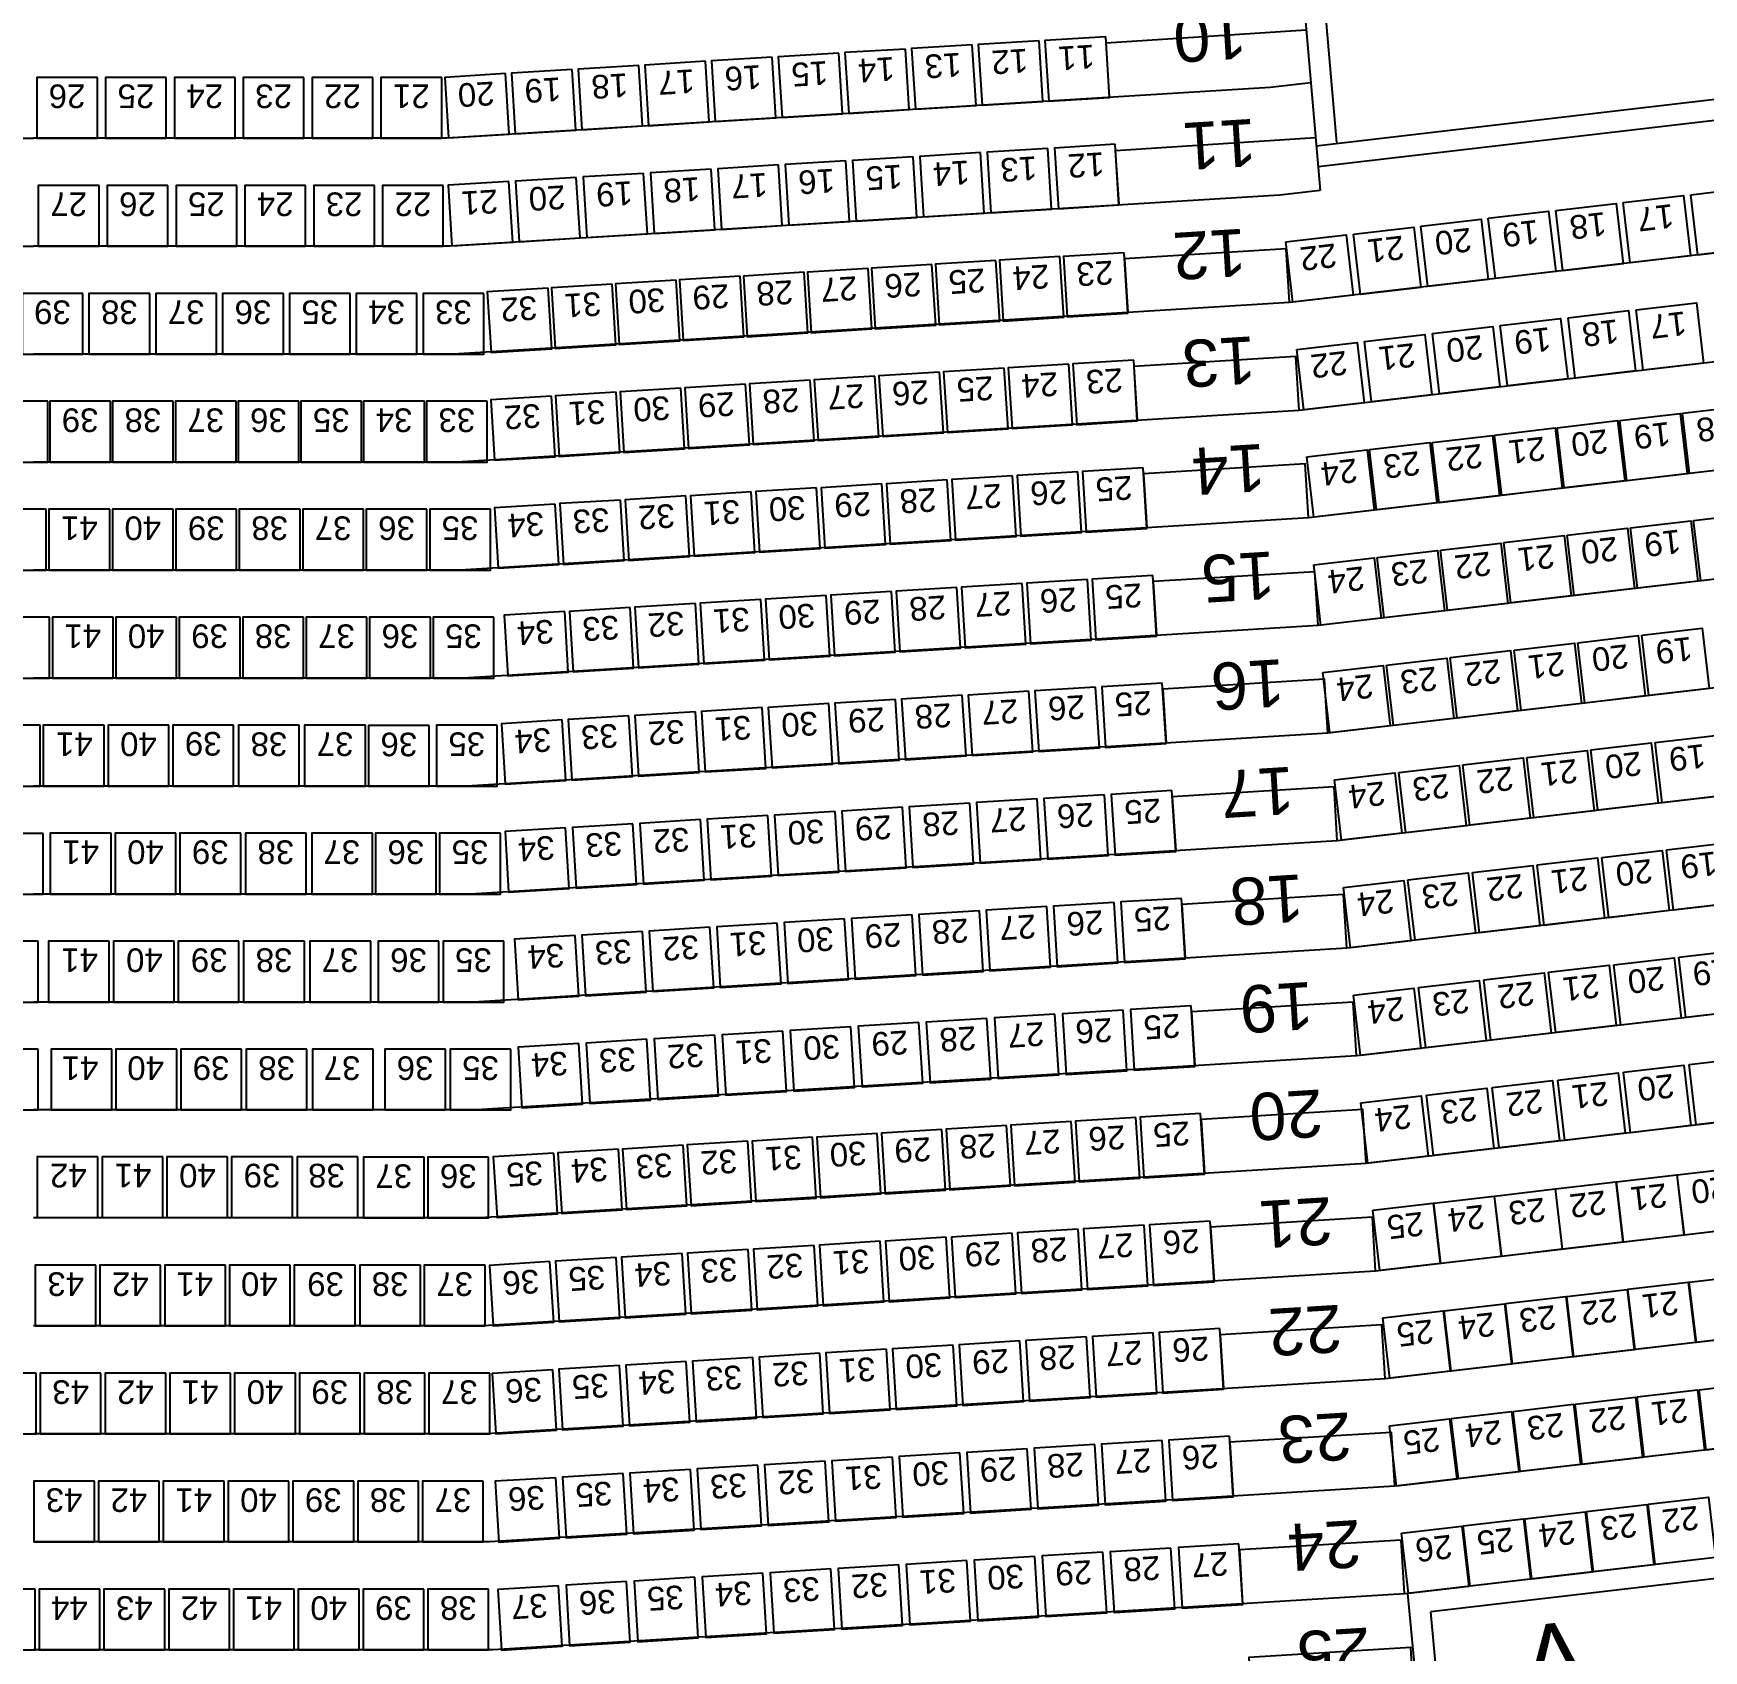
# Model space of a CAD drawing. Header units: millimetres. Extents: x 42980 to 202332, y 27411 to 140378.
# Drawn here: x 118753 to 131125, y 42728 to 54709 of the extents above; entities that cross this region are included whole.
import ezdxf
from ezdxf.enums import TextEntityAlignment as Align

# ---------------------------------------------------------------- set-up
doc = ezdxf.new("R2010")
doc.units = ezdxf.units.MM
doc.header["$LTSCALE"] = 100
for name, color, linetype in [('O-RADER', 252, 'CONTINUOUS'), ('O-RADNUMMER', 4, 'CONTINUOUS'), ('O-STOLAR', 1, 'CONTINUOUS'), ('O-STOLNUMMER', 7, 'CONTINUOUS'), ('O-TRAPPA', 254, 'CONTINUOUS'), ('R-RADER', 252, 'CONTINUOUS'), ('R-STOLAR', 1, 'CONTINUOUS'), ('SEKTIONS_NR', 4, 'CONTINUOUS')]:
    doc.layers.add(name, color=color, linetype=linetype)
doc.styles.add('ARIAL', font='arial.ttf')

msp = doc.modelspace()

# ---------------------------------------------------------------- linework, layer by layer
at = {"layer": 'O-RADER'}
for p, q in [((128215, 54343), (127915, 54308)), ((127915, 54308), (121815, 53933)), ((121815, 53933), (118753, 53933)), ((127986, 53511), (121840, 53133)), ((128284, 53546), (127986, 53511)), ((134051, 53414), (128057, 52714)), ((121840, 53133), (118753, 53133)), ((122072, 53148), (121840, 53133)), ((128057, 52714), (121864, 52333)), ((134164, 52621), (128128, 51916)), ((121864, 52333), (118753, 52333)), ((128128, 51916), (121889, 51533)), ((134276, 51829), (128199, 51119)), ((121889, 51533), (118753, 51533)), ((128199, 51119), (121913, 50733)), ((134388, 51037), (128269, 50322)), ((121913, 50733), (118753, 50733)), ((128269, 50322), (121938, 49933)), ((134500, 50244), (128340, 49525)), ((121938, 49933), (118753, 49933)), ((128340, 49525), (121963, 49133)), ((134613, 49452), (128411, 48728)), ((121963, 49133), (118753, 49133)), ((128411, 48728), (121987, 48333)), ((134725, 48660), (128482, 47931)), ((121987, 48333), (118753, 48333)), ((128482, 47931), (122012, 47533)), ((134837, 47867), (128553, 47134)), ((122012, 47533), (118753, 47533)), ((128553, 47134), (122036, 46733)), ((134950, 47075), (128624, 46336)), ((122036, 46733), (118753, 46733)), ((128624, 46336), (122061, 45933)), ((135062, 46283), (128695, 45539)), ((122061, 45933), (118753, 45933)), ((128695, 45539), (122085, 45133)), ((135174, 45490), (128766, 44742)), ((122085, 45133), (118753, 45133)), ((128766, 44742), (122110, 44333)), ((135286, 44698), (128837, 43945)), ((122110, 44333), (118753, 44333)), ((128837, 43945), (122134, 43533)), ((135399, 43906), (128908, 43148)), ((122134, 43533), (118753, 43533)), ((128908, 43148), (122159, 42733)), ((122159, 42733), (118753, 42733))]:
    msp.add_line(p, q, dxfattribs=at)
at = {"layer": 'O-STOLAR'}
for points in [[(124719, 54563), (124270, 54535), (124298, 54086), (124747, 54114)], [(125213, 54593), (124764, 54566), (124792, 54116), (125241, 54144)], [(125707, 54623), (125258, 54596), (125286, 54147), (125735, 54174)], [(126202, 54654), (125752, 54626), (125780, 54177), (126229, 54205)], [(126696, 54684), (126246, 54657), (126274, 54207), (126723, 54235)], [(122743, 54441), (122294, 54414), (122321, 53965), (122771, 53992)], [(123237, 54472), (122788, 54444), (122816, 53995), (123265, 54023)], [(123731, 54502), (123282, 54474), (123310, 54025), (123759, 54053)], [(124225, 54532), (123776, 54505), (123804, 54056), (124253, 54083)], [(119227, 54383), (118777, 54383), (118777, 53933), (119227, 53933)], [(119737, 54383), (119287, 54383), (119287, 53933), (119737, 53933)], [(120247, 54383), (119797, 54383), (119797, 53933), (120247, 53933)], [(120757, 54383), (120307, 54383), (120307, 53933), (120757, 53933)], [(121267, 54383), (120817, 54383), (120817, 53933), (121267, 53933)], [(121777, 54383), (121327, 54383), (121327, 53933), (121777, 53933)], [(122249, 54411), (121800, 54383), (121827, 53934), (122277, 53962)], [(125768, 53826), (125319, 53798), (125347, 53349), (125796, 53377)], [(126267, 53856), (125818, 53829), (125846, 53380), (126295, 53407)], [(126767, 53887), (126317, 53859), (126345, 53410), (126794, 53438)], [(123772, 53703), (123323, 53676), (123351, 53226), (123800, 53254)], [(124271, 53734), (123822, 53706), (123850, 53257), (124299, 53285)], [(124770, 53764), (124321, 53737), (124349, 53288), (124798, 53315)], [(125269, 53795), (124820, 53768), (124848, 53318), (125297, 53346)], [(119239, 53583), (118789, 53583), (118789, 53133), (119239, 53133)], [(119749, 53583), (119299, 53583), (119299, 53133), (119749, 53133)], [(120259, 53583), (119809, 53583), (119809, 53133), (120259, 53133)], [(120769, 53583), (120319, 53583), (120319, 53133), (120769, 53133)], [(121279, 53583), (120829, 53583), (120829, 53133), (121279, 53133)], [(121789, 53583), (121339, 53583), (121339, 53133), (121789, 53133)], [(122275, 53611), (121826, 53584), (121853, 53134), (122303, 53162)], [(122774, 53642), (122325, 53614), (122352, 53165), (122802, 53193)], [(123273, 53672), (122824, 53645), (122852, 53196), (123301, 53223)], [(130030, 53397), (130477, 53449), (130529, 53002), (130082, 52950)], [(130529, 53455), (130976, 53508), (131028, 53061), (130581, 53008)], [(131029, 53514), (131476, 53566), (131528, 53119), (131081, 53067)], [(129030, 53280), (129477, 53333), (129530, 52886), (129083, 52833)], [(129530, 53339), (129977, 53391), (130029, 52944), (129582, 52892)], [(128031, 53164), (128478, 53216), (128530, 52769), (128083, 52717)], [(128531, 53222), (128978, 53274), (129030, 52827), (128583, 52775)], [(126832, 53084), (126382, 53057), (126410, 52608), (126859, 52635)], [(124935, 52968), (124486, 52940), (124514, 52491), (124963, 52519)], [(125409, 52997), (124960, 52969), (124988, 52520), (125437, 52548)], [(125883, 53026), (125434, 52998), (125462, 52549), (125911, 52577)], [(126357, 53055), (125908, 53028), (125936, 52578), (126385, 52606)], [(123039, 52851), (122590, 52824), (122617, 52375), (123066, 52402)], [(123513, 52880), (123064, 52853), (123091, 52404), (123540, 52431)], [(123987, 52910), (123538, 52882), (123565, 52433), (124015, 52460)], [(124461, 52939), (124012, 52911), (124039, 52462), (124489, 52490)], [(119119, 52783), (118669, 52783), (118669, 52333), (119119, 52333)], [(119614, 52783), (119164, 52783), (119164, 52333), (119614, 52333)], [(120109, 52783), (119659, 52783), (119659, 52333), (120109, 52333)], [(120604, 52783), (120154, 52783), (120154, 52333), (120604, 52333)], [(121099, 52783), (120649, 52783), (120649, 52333), (121099, 52333)], [(121594, 52783), (121144, 52783), (121144, 52333), (121594, 52333)], [(122089, 52783), (121639, 52783), (121639, 52333), (122089, 52333)], [(122565, 52822), (122115, 52795), (122143, 52345), (122592, 52373)], [(130624, 52661), (131071, 52713), (131123, 52266), (130676, 52214)], [(129618, 52544), (130065, 52596), (130118, 52149), (129671, 52097)], [(130121, 52602), (130568, 52655), (130620, 52208), (130173, 52155)], [(128613, 52426), (129060, 52478), (129112, 52031), (128665, 51979)], [(129116, 52485), (129563, 52537), (129615, 52090), (129168, 52038)], [(128111, 52368), (128558, 52420), (128610, 51973), (128163, 51921)], [(125944, 52228), (125495, 52201), (125523, 51752), (125972, 51779)], [(126423, 52258), (125974, 52230), (126002, 51781), (126451, 51809)], [(126903, 52287), (126453, 52260), (126481, 51810), (126930, 51838)], [(124028, 52111), (123579, 52083), (123606, 51634), (124056, 51661)], [(124507, 52140), (124058, 52112), (124085, 51663), (124535, 51691)], [(124986, 52169), (124537, 52142), (124565, 51693), (125014, 51720)], [(125465, 52199), (125016, 52171), (125044, 51722), (125493, 51750)], [(119324, 51983), (118874, 51983), (118874, 51533), (119324, 51533)], [(119789, 51983), (119339, 51983), (119339, 51533), (119789, 51533)], [(120254, 51983), (119804, 51983), (119804, 51533), (120254, 51533)], [(120719, 51983), (120269, 51983), (120269, 51533), (120719, 51533)], [(121184, 51983), (120734, 51983), (120734, 51533), (121184, 51533)], [(121649, 51983), (121199, 51983), (121199, 51533), (121649, 51533)], [(122114, 51983), (121664, 51983), (121664, 51533), (122114, 51533)], [(122591, 52022), (122141, 51995), (122169, 51546), (122618, 51573)], [(123070, 52052), (122621, 52024), (122648, 51575), (123097, 51603)], [(123549, 52081), (123100, 52054), (123127, 51604), (123576, 51632)], [(130041, 51787), (130488, 51840), (130540, 51393), (130093, 51341)], [(130504, 51842), (130951, 51894), (131004, 51447), (130557, 51395)], [(130968, 51896), (131415, 51948), (131467, 51501), (131021, 51449)], [(129113, 51679), (129560, 51731), (129612, 51284), (129165, 51232)], [(129577, 51733), (130024, 51786), (130076, 51339), (129629, 51286)], [(128185, 51571), (128632, 51623), (128684, 51176), (128237, 51124)], [(128649, 51625), (129096, 51677), (129148, 51230), (128701, 51178)], [(126973, 51490), (126524, 51462), (126552, 51013), (127001, 51041)], [(125037, 51371), (124588, 51343), (124616, 50894), (125065, 50922)], [(125521, 51401), (125072, 51373), (125100, 50924), (125549, 50952)], [(126005, 51431), (125556, 51403), (125584, 50954), (126033, 50981)], [(126489, 51460), (126040, 51433), (126068, 50984), (126517, 51011)], [(122617, 51222), (122168, 51195), (122195, 50746), (122644, 50773)], [(123101, 51252), (122652, 51225), (122679, 50775), (123128, 50803)], [(123585, 51282), (123136, 51254), (123163, 50805), (123612, 50833)], [(124069, 51312), (123620, 51284), (123647, 50835), (124097, 50862)], [(124553, 51341), (124104, 51314), (124131, 50865), (124581, 50892)], [(119318, 51183), (118868, 51183), (118868, 50733), (119318, 50733)], [(119788, 51183), (119338, 51183), (119338, 50733), (119788, 50733)], [(120258, 51183), (119808, 51183), (119808, 50733), (120258, 50733)], [(120728, 51183), (120278, 51183), (120278, 50733), (120728, 50733)], [(121198, 51183), (120748, 51183), (120748, 50733), (121198, 50733)], [(121668, 51183), (121218, 51183), (121218, 50733), (121668, 50733)], [(122138, 51183), (121688, 51183), (121688, 50733), (122138, 50733)], [(130582, 51045), (131029, 51097), (131081, 50650), (130634, 50598)], [(131051, 51100), (131498, 51152), (131550, 50705), (131103, 50653)], [(129644, 50936), (130091, 50988), (130144, 50541), (129697, 50489)], [(130113, 50991), (130560, 51043), (130612, 50596), (130165, 50544)], [(128707, 50826), (129154, 50878), (129206, 50432), (128759, 50379)], [(129176, 50881), (129623, 50933), (129675, 50486), (129228, 50434)], [(128238, 50772), (128685, 50824), (128737, 50377), (128290, 50325)], [(125592, 50604), (125143, 50576), (125171, 50127), (125620, 50154)], [(126076, 50633), (125627, 50606), (125655, 50157), (126104, 50184)], [(126560, 50663), (126111, 50636), (126139, 50186), (126588, 50214)], [(127044, 50693), (126595, 50665), (126623, 50216), (127072, 50244)], [(123656, 50485), (123207, 50457), (123234, 50008), (123683, 50036)], [(124140, 50514), (123691, 50487), (123718, 50038), (124168, 50065)], [(124624, 50544), (124175, 50517), (124202, 50067), (124652, 50095)], [(125108, 50574), (124659, 50546), (124687, 50097), (125136, 50125)], [(119343, 50383), (118893, 50383), (118893, 49933), (119343, 49933)], [(119813, 50383), (119363, 50383), (119363, 49933), (119813, 49933)], [(120283, 50383), (119833, 50383), (119833, 49933), (120283, 49933)], [(120753, 50383), (120303, 50383), (120303, 49933), (120753, 49933)], [(121223, 50383), (120773, 50383), (120773, 49933), (121223, 49933)], [(121693, 50383), (121243, 50383), (121243, 49933), (121693, 49933)], [(122163, 50383), (121713, 50383), (121713, 49933), (122163, 49933)], [(122688, 50425), (122239, 50398), (122266, 49949), (122715, 49976)], [(123172, 50455), (122723, 50427), (122750, 49978), (123199, 50006)], [(130194, 50194), (130641, 50247), (130693, 49800), (130246, 49748)], [(130666, 50250), (131113, 50302), (131166, 49855), (130719, 49803)], [(129248, 50084), (129695, 50136), (129747, 49689), (129300, 49637)], [(129721, 50139), (130168, 50191), (130220, 49745), (129773, 49692)], [(128303, 49974), (128750, 50026), (128802, 49579), (128355, 49527)], [(128775, 50029), (129222, 50081), (129274, 49634), (128828, 49582)], [(126621, 49865), (126172, 49838), (126200, 49389), (126649, 49416)], [(127115, 49896), (126666, 49868), (126694, 49419), (127143, 49447)], [(124645, 49744), (124196, 49716), (124224, 49267), (124673, 49295)], [(125139, 49774), (124690, 49747), (124718, 49298), (125167, 49325)], [(125633, 49805), (125184, 49777), (125212, 49328), (125661, 49356)], [(126127, 49835), (125678, 49807), (125706, 49358), (126155, 49386)], [(122669, 49623), (122220, 49595), (122247, 49146), (122696, 49173)], [(123163, 49653), (122714, 49625), (122741, 49176), (123190, 49204)], [(123657, 49683), (123208, 49656), (123235, 49207), (123685, 49234)], [(124151, 49714), (123702, 49686), (123729, 49237), (124179, 49264)], [(119276, 49583), (118826, 49583), (118826, 49133), (119276, 49133)], [(119756, 49583), (119306, 49583), (119306, 49133), (119756, 49133)], [(120236, 49583), (119786, 49583), (119786, 49133), (120236, 49133)], [(120721, 49583), (120271, 49583), (120271, 49133), (120721, 49133)], [(121212, 49583), (120762, 49583), (120762, 49133), (121212, 49133)], [(121685, 49581), (121235, 49581), (121235, 49131), (121685, 49131)], [(122188, 49583), (121738, 49583), (121738, 49133), (122188, 49133)], [(130765, 49456), (131212, 49508), (131264, 49061), (130817, 49009)], [(129815, 49345), (130262, 49397), (130314, 48950), (129868, 48898)], [(130290, 49400), (130737, 49453), (130789, 49006), (130342, 48953)], [(128866, 49234), (129313, 49286), (129365, 48839), (128918, 48787)], [(129341, 49289), (129788, 49342), (129840, 48895), (129393, 48842)], [(128391, 49179), (128838, 49231), (128890, 48784), (128443, 48732)], [(125689, 49007), (125240, 48979), (125268, 48530), (125717, 48557)], [(126188, 49037), (125739, 49010), (125767, 48561), (126216, 48588)], [(126687, 49068), (126238, 49040), (126266, 48591), (126715, 48619)], [(127186, 49099), (126737, 49071), (126765, 48622), (127214, 48649)], [(123693, 48884), (123244, 48856), (123271, 48407), (123721, 48435)], [(124192, 48915), (123743, 48887), (123770, 48438), (124220, 48465)], [(124691, 48945), (124242, 48918), (124270, 48469), (124719, 48496)], [(125190, 48976), (124741, 48948), (124769, 48499), (125218, 48527)], [(119328, 48783), (118878, 48783), (118878, 48333), (119328, 48333)], [(119808, 48783), (119358, 48783), (119358, 48333), (119808, 48333)], [(120288, 48783), (119838, 48783), (119838, 48333), (120288, 48333)], [(120773, 48783), (120323, 48783), (120323, 48333), (120773, 48333)], [(121264, 48783), (120814, 48783), (120814, 48333), (121264, 48333)], [(121737, 48783), (121287, 48783), (121287, 48333), (121737, 48333)], [(122212, 48783), (121762, 48783), (121762, 48333), (122212, 48333)], [(122695, 48823), (122246, 48795), (122273, 48346), (122722, 48374)], [(123194, 48853), (122745, 48826), (122772, 48377), (123221, 48404)], [(130371, 48604), (130818, 48656), (130870, 48210), (130423, 48157)], [(130849, 48660), (131296, 48712), (131348, 48265), (130902, 48213)], [(129413, 48492), (129860, 48545), (129912, 48098), (129465, 48046)], [(129892, 48548), (130339, 48601), (130391, 48154), (129944, 48101)], [(128456, 48381), (128903, 48433), (128955, 47986), (128508, 47934)], [(128934, 48437), (129381, 48489), (129434, 48042), (128987, 47990)], [(126758, 48271), (126309, 48243), (126337, 47794), (126786, 47822)], [(127257, 48301), (126808, 48274), (126836, 47825), (127285, 47852)], [(124762, 48148), (124313, 48121), (124340, 47671), (124790, 47699)], [(125261, 48179), (124812, 48151), (124840, 47702), (125289, 47730)], [(125760, 48209), (125311, 48182), (125339, 47733), (125788, 47760)], [(126259, 48240), (125810, 48213), (125838, 47763), (126287, 47791)], [(122766, 48026), (122317, 47998), (122344, 47549), (122793, 47576)], [(123265, 48056), (122816, 48029), (122843, 47579), (123292, 47607)], [(123764, 48087), (123315, 48059), (123342, 47610), (123792, 47638)], [(124263, 48117), (123814, 48090), (123841, 47641), (124291, 47668)], [(119315, 47983), (118865, 47983), (118865, 47533), (119315, 47533)], [(119795, 47983), (119345, 47983), (119345, 47533), (119795, 47533)], [(120275, 47983), (119825, 47983), (119825, 47533), (120275, 47533)], [(120760, 47983), (120310, 47983), (120310, 47533), (120760, 47533)], [(121251, 47983), (120801, 47983), (120801, 47533), (121251, 47533)], [(121757, 47983), (121307, 47983), (121307, 47533), (121757, 47533)], [(122237, 47983), (121787, 47983), (121787, 47533), (122237, 47533)], [(130941, 47865), (131388, 47918), (131440, 47471), (130993, 47418)], [(129977, 47753), (130424, 47805), (130476, 47358), (130030, 47306)], [(130459, 47809), (130906, 47861), (130958, 47414), (130511, 47362)], [(128532, 47584), (128979, 47636), (129031, 47189), (128584, 47137)], [(129014, 47640), (129461, 47693), (129513, 47246), (129066, 47193)], [(129496, 47697), (129943, 47749), (129995, 47302), (129548, 47250)], [(125816, 47411), (125367, 47384), (125395, 46935), (125844, 46962)], [(126320, 47442), (125871, 47415), (125899, 46966), (126348, 46993)], [(126824, 47473), (126375, 47446), (126403, 46997), (126852, 47024)], [(127328, 47504), (126879, 47477), (126907, 47028), (127356, 47055)], [(123800, 47288), (123351, 47260), (123378, 46811), (123828, 46838)], [(124304, 47318), (123855, 47291), (123882, 46842), (124332, 46869)], [(124808, 47349), (124359, 47322), (124386, 46873), (124836, 46900)], [(125312, 47380), (124863, 47353), (124891, 46904), (125340, 46931)], [(119334, 47183), (118884, 47183), (118884, 46733), (119334, 46733)], [(119814, 47183), (119364, 47183), (119364, 46733), (119814, 46733)], [(120294, 47183), (119844, 47183), (119844, 46733), (120294, 46733)], [(120779, 47183), (120329, 47183), (120329, 46733), (120779, 46733)], [(121270, 47183), (120820, 47183), (120820, 46733), (121270, 46733)], [(121805, 47183), (121355, 47183), (121355, 46733), (121805, 46733)], [(122290, 47183), (121840, 47183), (121840, 46733), (122290, 46733)], [(122792, 47226), (122343, 47198), (122370, 46749), (122819, 46776)], [(123296, 47257), (122847, 47229), (122874, 46780), (123323, 46807)], [(130532, 47012), (130979, 47064), (131031, 46617), (130584, 46565)], [(131018, 47069), (131465, 47121), (131517, 46674), (131070, 46622)], [(129072, 46842), (129518, 46894), (129571, 46447), (129124, 46395)], [(129558, 46899), (130005, 46951), (130057, 46504), (129610, 46452)], [(130045, 46955), (130492, 47008), (130544, 46561), (130097, 46508)], [(128585, 46785), (129032, 46837), (129084, 46390), (128637, 46338)], [(126441, 46648), (125992, 46621), (126020, 46172), (126469, 46199)], [(126920, 46678), (126471, 46650), (126499, 46201), (126948, 46229)], [(127399, 46707), (126950, 46680), (126978, 46230), (127427, 46258)], [(124525, 46531), (124076, 46503), (124103, 46054), (124552, 46081)], [(125004, 46560), (124555, 46532), (124582, 46083), (125031, 46111)], [(125483, 46589), (125034, 46562), (125061, 46113), (125510, 46140)], [(125962, 46619), (125513, 46591), (125540, 46142), (125990, 46170)], [(122608, 46413), (122159, 46385), (122187, 45936), (122636, 45964)], [(123087, 46442), (122638, 46415), (122666, 45966), (123115, 45993)], [(123567, 46472), (123117, 46444), (123145, 45995), (123594, 46023)], [(124046, 46501), (123596, 46474), (123624, 46024), (124073, 46052)], [(119231, 46387), (118781, 46387), (118781, 45937), (119231, 45937)], [(119711, 46387), (119261, 46387), (119261, 45937), (119711, 45937)], [(120191, 46387), (119741, 46387), (119741, 45937), (120191, 45937)], [(120671, 46387), (120221, 46387), (120221, 45937), (120671, 45937)], [(121156, 46387), (120706, 46387), (120706, 45937), (121156, 45937)], [(121647, 46383), (121197, 46383), (121197, 45933), (121647, 45933)], [(122125, 46383), (121675, 46383), (121675, 45933), (122125, 45933)], [(130930, 46253), (131377, 46305), (131429, 45859), (130982, 45806)], [(130028, 46148), (130475, 46200), (130527, 45753), (130080, 45701)], [(130479, 46201), (130926, 46253), (130978, 45806), (130531, 45754)], [(128675, 45990), (129122, 46042), (129174, 45595), (128727, 45543)], [(129126, 46043), (129573, 46095), (129625, 45648), (129178, 45596)], [(129577, 46095), (130024, 46148), (130076, 45701), (129629, 45648)], [(127470, 45910), (127021, 45882), (127049, 45433), (127498, 45461)], [(125514, 45790), (125065, 45762), (125092, 45313), (125542, 45341)], [(126003, 45820), (125554, 45792), (125581, 45343), (126031, 45371)], [(126492, 45850), (126043, 45822), (126071, 45373), (126520, 45401)], [(126981, 45880), (126532, 45852), (126560, 45403), (127009, 45431)], [(123558, 45670), (123108, 45642), (123136, 45193), (123585, 45220)], [(124047, 45700), (123598, 45672), (123625, 45223), (124074, 45251)], [(124536, 45730), (124087, 45702), (124114, 45253), (124563, 45281)], [(125025, 45760), (124576, 45732), (124603, 45283), (125052, 45311)], [(119215, 45583), (118765, 45583), (118765, 45133), (119215, 45133)], [(119695, 45583), (119245, 45583), (119245, 45133), (119695, 45133)], [(120175, 45583), (119725, 45583), (119725, 45133), (120175, 45133)], [(120655, 45583), (120205, 45583), (120205, 45133), (120655, 45133)], [(121135, 45583), (120685, 45583), (120685, 45133), (121135, 45133)], [(121620, 45583), (121170, 45583), (121170, 45133), (121620, 45133)], [(122098, 45583), (121648, 45583), (121648, 45133), (122098, 45133)], [(122579, 45610), (122130, 45582), (122158, 45133), (122607, 45160)], [(123069, 45640), (122619, 45612), (122647, 45163), (123096, 45190)], [(130564, 45405), (131011, 45457), (131064, 45010), (130617, 44958)], [(131018, 45458), (131465, 45510), (131518, 45063), (131071, 45011)], [(129203, 45246), (129650, 45298), (129702, 44851), (129255, 44799)], [(129657, 45299), (130104, 45351), (130156, 44904), (129709, 44852)], [(130111, 45352), (130558, 45404), (130610, 44957), (130163, 44905)], [(128749, 45193), (129196, 45245), (129248, 44798), (128801, 44746)], [(126553, 45052), (126104, 45025), (126132, 44575), (126581, 44603)], [(127047, 45082), (126598, 45055), (126626, 44606), (127075, 44633)], [(127541, 45113), (127092, 45085), (127120, 44636), (127569, 44664)], [(124577, 44931), (124128, 44903), (124155, 44454), (124604, 44482)], [(125071, 44961), (124622, 44933), (124649, 44484), (125098, 44512)], [(125565, 44991), (125116, 44964), (125143, 44515), (125593, 44542)], [(126059, 45022), (125610, 44994), (125637, 44545), (126087, 44573)], [(122601, 44809), (122151, 44782), (122179, 44333), (122628, 44360)], [(123095, 44840), (122645, 44812), (122673, 44363), (123122, 44391)], [(123589, 44870), (123140, 44842), (123167, 44393), (123616, 44421)], [(124083, 44900), (123634, 44873), (123661, 44424), (124110, 44451)], [(119253, 44783), (118803, 44783), (118803, 44333), (119253, 44333)], [(119733, 44783), (119283, 44783), (119283, 44333), (119733, 44333)], [(120213, 44783), (119763, 44783), (119763, 44333), (120213, 44333)], [(120693, 44783), (120243, 44783), (120243, 44333), (120693, 44333)], [(121173, 44783), (120723, 44783), (120723, 44333), (121173, 44333)], [(121653, 44783), (121203, 44783), (121203, 44333), (121653, 44333)], [(122133, 44783), (121683, 44783), (121683, 44333), (122133, 44333)], [(131091, 44661), (131538, 44713), (131590, 44266), (131143, 44214)], [(129714, 44500), (130161, 44553), (130213, 44106), (129766, 44054)], [(130173, 44554), (130620, 44606), (130672, 44159), (130225, 44107)], [(130632, 44608), (131079, 44660), (131131, 44213), (130684, 44161)], [(128797, 44393), (129243, 44445), (129296, 43999), (128849, 43946)], [(129255, 44447), (129702, 44499), (129755, 44052), (129308, 44000)], [(127612, 44316), (127163, 44288), (127191, 43839), (127640, 43866)], [(125616, 44193), (125167, 44165), (125194, 43716), (125644, 43744)], [(126115, 44224), (125666, 44196), (125693, 43747), (126143, 43775)], [(126614, 44254), (126165, 44227), (126192, 43778), (126642, 43805)], [(127113, 44285), (126664, 44257), (126692, 43808), (127141, 43836)], [(123620, 44070), (123171, 44043), (123198, 43594), (123647, 43621)], [(124119, 44101), (123670, 44074), (123697, 43624), (124146, 43652)], [(124618, 44132), (124169, 44104), (124196, 43655), (124645, 43683)], [(125117, 44162), (124668, 44135), (124695, 43686), (125144, 43713)], [(119205, 43983), (118755, 43983), (118755, 43533), (119205, 43533)], [(119685, 43983), (119235, 43983), (119235, 43533), (119685, 43533)], [(120165, 43983), (119715, 43983), (119715, 43533), (120165, 43533)], [(120645, 43983), (120195, 43983), (120195, 43533), (120645, 43533)], [(121125, 43983), (120675, 43983), (120675, 43533), (121125, 43533)], [(121605, 43983), (121155, 43983), (121155, 43533), (121605, 43533)], [(122085, 43983), (121635, 43983), (121635, 43533), (122085, 43533)], [(122622, 44009), (122172, 43982), (122200, 43532), (122649, 43560)], [(123121, 44040), (122671, 44012), (122699, 43563), (123148, 43591)], [(130257, 43758), (130704, 43811), (130756, 43364), (130309, 43311)], [(130714, 43812), (131161, 43864), (131213, 43417), (130766, 43365)], [(129343, 43652), (129790, 43704), (129842, 43257), (129395, 43205)], [(129800, 43705), (130247, 43757), (130299, 43310), (129852, 43258)], [(128886, 43598), (129333, 43651), (129385, 43204), (128938, 43151)], [(126675, 43457), (126226, 43429), (126253, 42980), (126703, 43007)], [(127179, 43488), (126730, 43460), (126758, 43011), (127207, 43038)], [(127683, 43519), (127234, 43491), (127262, 43042), (127711, 43069)], [(124659, 43333), (124210, 43305), (124237, 42856), (124686, 42884)], [(125163, 43364), (124714, 43336), (124741, 42887), (125190, 42915)], [(125667, 43395), (125218, 43367), (125245, 42918), (125695, 42946)], [(126171, 43426), (125722, 43398), (125749, 42949), (126199, 42976)], [(119245, 43183), (118795, 43183), (118795, 42733), (119245, 42733)], [(119725, 43183), (119275, 43183), (119275, 42733), (119725, 42733)], [(120205, 43183), (119755, 43183), (119755, 42733), (120205, 42733)], [(120685, 43183), (120235, 43183), (120235, 42733), (120685, 42733)], [(121165, 43183), (120715, 43183), (120715, 42733), (121165, 42733)], [(121645, 43183), (121195, 43183), (121195, 42733), (121645, 42733)], [(122125, 43183), (121675, 43183), (121675, 42733), (122125, 42733)], [(122643, 43209), (122193, 43181), (122221, 42732), (122670, 42760)], [(123147, 43240), (122698, 43212), (122725, 42763), (123174, 42791)], [(123651, 43271), (123202, 43243), (123229, 42794), (123678, 42822)], [(124155, 43302), (123706, 43274), (123733, 42825), (124182, 42853)]]:
    msp.add_lwpolyline(points, close=True, dxfattribs=at)
at = {"layer": 'O-TRAPPA'}
for p, q in [((126698, 54639), (128181, 54735)), ((126724, 54240), (126698, 54639)), ((126769, 53842), (128250, 53937)), ((126795, 53443), (126769, 53842)), ((135370, 43902), (128908, 43148)), ((129009, 42354), (128935, 43151)), ((129163, 42372), (129103, 43015))]:
    msp.add_line(p, q, dxfattribs=at)
for points in [[(128076, 55938), (128284, 53546)], [(128409, 53900), (128230, 55955)], [(133594, 54498), (128255, 53874)], [(133616, 54344), (128269, 53720)], [(128057, 52714), (128032, 53113), (126834, 53039), (126859, 52640)], [(128128, 51916), (128103, 52316), (126905, 52242), (126930, 51843)], [(128199, 51119), (128174, 51519), (126976, 51445), (127001, 51046)], [(128269, 50322), (128245, 50721), (127047, 50648), (127072, 50249)], [(128340, 49525), (128316, 49924), (127118, 49851), (127143, 49451)], [(128411, 48728), (128387, 49127), (127189, 49054), (127214, 48654)], [(128482, 47931), (128458, 48330), (127260, 48256), (127285, 47857)], [(128553, 47134), (128529, 47533), (127331, 47459), (127356, 47060)], [(128624, 46336), (128600, 46736), (127402, 46662), (127427, 46263)], [(128695, 45539), (128671, 45939), (127473, 45865), (127498, 45466)], [(128766, 44742), (128742, 45141), (127544, 45068), (127568, 44669)], [(128837, 43945), (128813, 44344), (127615, 44271), (127639, 43871)], [(135237, 43731), (129103, 43015)], [(128908, 43148), (128884, 43547), (127686, 43474), (127710, 43074)], [(128979, 42351), (128955, 42750), (127757, 42676), (127781, 42277)]]:
    msp.add_lwpolyline(points, dxfattribs=at)
at = {"layer": 'R-RADER'}
for p, q in [((115690, 53933), (118753, 53933)), ((115665, 53133), (118753, 53133)), ((115641, 52333), (118753, 52333)), ((115616, 51533), (118753, 51533)), ((115592, 50733), (118753, 50733)), ((115567, 49933), (118753, 49933)), ((115543, 49133), (118753, 49133)), ((115518, 48333), (118753, 48333)), ((115494, 47533), (118753, 47533)), ((115469, 46733), (118753, 46733))]:
    msp.add_line(p, q, dxfattribs=at)
at = {"layer": 'R-STOLAR'}
for points in [[(118859, 51983), (118409, 51983), (118409, 51533), (118859, 51533)], [(118848, 51183), (118398, 51183), (118398, 50733), (118848, 50733)], [(118873, 50383), (118423, 50383), (118423, 49933), (118873, 49933)], [(118803, 49583), (118353, 49583), (118353, 49133), (118803, 49133)], [(118825, 48782), (118375, 48782), (118375, 48332), (118825, 48332)], [(118787, 47983), (118337, 47983), (118337, 47533), (118787, 47533)], [(118787, 47183), (118337, 47183), (118337, 46733), (118787, 46733)], [(118773, 44783), (118323, 44783), (118323, 44333), (118773, 44333)], [(118765, 43183), (118315, 43183), (118315, 42733), (118765, 42733)]]:
    msp.add_lwpolyline(points, close=True, dxfattribs=at)

# ---------------------------------------------------------------- texts
at = {"layer": 'O-RADNUMMER', "style": 'ARIAL'}
for s, p in [('10', (127730, 54874)), ('11', (127801, 54077)), ('12', (127726, 53263)), ('13', (127797, 52466)), ('14', (127868, 51669)), ('15', (127939, 50872)), ('16', (128010, 50074)), ('17', (128081, 49277)), ('18', (128152, 48480)), ('19', (128223, 47683)), ('20', (128294, 46886)), ('21', (128365, 46089)), ('22', (128435, 45291)), ('23', (128506, 44494)), ('24', (128577, 43697)), ('25', (128648, 42900))]:
    msp.add_text(s, height=350, rotation=183.5146, dxfattribs=at).set_placement(p)
at = {"layer": 'O-STOLNUMMER', "style": 'ARIAL'}
for s, rotation, p in [('13', 183.5146, (125483, 54610)), ('12', 183.5146, (125977, 54640)), ('11', 183.5146, (126471, 54670)), ('17', 183.5146, (123507, 54488)), ('16', 183.5146, (124001, 54519)), ('15', 183.5146, (124495, 54549)), ('14', 183.5146, (124989, 54579)), ('26', 180, (119002, 54383)), ('25', 180, (119512, 54383)), ('24', 180, (120022, 54383)), ('23', 180, (120532, 54383)), ('22', 180, (121042, 54383)), ('21', 180, (121552, 54383)), ('20', 183.5146, (122024, 54397)), ('19', 183.5146, (122518, 54428)), ('18', 183.5146, (123013, 54458)), ('12', 183.5146, (126542, 53873)), ('16', 183.5146, (124546, 53751)), ('15', 183.5146, (125045, 53781)), ('14', 183.5146, (125544, 53812)), ('13', 183.5146, (126043, 53843)), ('20', 183.5146, (122549, 53628)), ('19', 183.5146, (123049, 53659)), ('18', 183.5146, (123548, 53689)), ('17', 183.5146, (124047, 53720)), ('27', 180, (119014, 53583)), ('26', 180, (119524, 53583)), ('25', 180, (120034, 53583)), ('24', 180, (120544, 53583)), ('23', 180, (121054, 53583)), ('22', 180, (121564, 53583)), ('21', 183.5146, (122050, 53597)), ('19', 186.66, (129753, 53365)), ('18', 186.66, (130253, 53423)), ('17', 186.66, (130753, 53482)), ('21', 186.66, (128754, 53248)), ('20', 186.66, (129254, 53306)), ('22', 186.66, (128255, 53190)), ('25', 183.5146, (125659, 53012)), ('24', 183.5146, (126133, 53041)), ('23', 183.5146, (126607, 53070)), ('29', 183.5146, (123762, 52896)), ('28', 183.5146, (124236, 52925)), ('27', 183.5146, (124711, 52954)), ('26', 183.5146, (125185, 52983)), ('39', 180, (118894, 52783)), ('38', 180, (119389, 52783)), ('37', 180, (119884, 52783)), ('36', 180, (120379, 52783)), ('35', 180, (120874, 52783)), ('34', 180, (121369, 52783)), ('33', 180, (121864, 52783)), ('32', 183.5146, (122340, 52808)), ('31', 183.5146, (122814, 52838)), ('30', 183.5146, (123288, 52867)), ('18', 186.66, (130345, 52628)), ('17', 186.66, (130847, 52687)), ('20', 186.66, (129339, 52511)), ('19', 186.66, (129842, 52570)), ('22', 186.66, (128334, 52394)), ('21', 186.66, (128837, 52452)), ('23', 183.5146, (126678, 52273)), ('27', 183.5146, (124762, 52156)), ('26', 183.5146, (125241, 52185)), ('25', 183.5146, (125720, 52214)), ('24', 183.5146, (126199, 52244)), ('32', 183.5146, (122366, 52009)), ('31', 183.5146, (122845, 52038)), ('30', 183.5146, (123324, 52067)), ('29', 183.5146, (123803, 52097)), ('28', 183.5146, (124282, 52126)), ('39', 180, (119099, 51983)), ('38', 180, (119564, 51983)), ('37', 180, (120029, 51983)), ('36', 180, (120494, 51983)), ('35', 180, (120959, 51983)), ('34', 180, (121424, 51983)), ('33', 180, (121889, 51983)), ('18', 186.66, (131192, 51922)), ('21', 186.66, (129800, 51759)), ('20', 186.66, (130264, 51814)), ('19', 186.66, (130728, 51868)), ('23', 186.66, (128873, 51651)), ('22', 186.66, (129336, 51705)), ('24', 186.66, (128409, 51597)), ('27', 183.5146, (125781, 51417)), ('26', 183.5146, (126265, 51446)), ('25', 183.5146, (126749, 51476)), ('32', 183.5146, (123360, 51268)), ('31', 183.5146, (123844, 51298)), ('30', 183.5146, (124328, 51328)), ('29', 183.5146, (124813, 51357)), ('28', 183.5146, (125297, 51387)), ('41', 180, (119093, 51183)), ('40', 180, (119563, 51183)), ('39', 180, (120033, 51183)), ('38', 180, (120503, 51183)), ('37', 180, (120973, 51183)), ('36', 180, (121443, 51183)), ('35', 180, (121913, 51183)), ('34', 183.5146, (122392, 51209)), ('33', 183.5146, (122876, 51238)), ('20', 186.66, (130337, 51017)), ('19', 186.66, (130805, 51071)), ('22', 186.66, (129399, 50907)), ('21', 186.66, (129868, 50962)), ('24', 186.66, (128461, 50798)), ('23', 186.66, (128930, 50852)), ('26', 183.5146, (126336, 50649)), ('25', 183.5146, (126820, 50679)), ('30', 183.5146, (124399, 50530)), ('29', 183.5146, (124884, 50560)), ('28', 183.5146, (125368, 50590)), ('27', 183.5146, (125852, 50620)), ('34', 183.5146, (122463, 50411)), ('33', 183.5146, (122947, 50441)), ('32', 183.5146, (123431, 50471)), ('31', 183.5146, (123915, 50501)), ('41', 180, (119118, 50383)), ('40', 180, (119588, 50383)), ('39', 180, (120058, 50383)), ('38', 180, (120528, 50383)), ('37', 180, (120998, 50383)), ('36', 180, (121468, 50383)), ('35', 180, (121938, 50383)), ('19', 186.66, (130890, 50276)), ('21', 186.66, (129944, 50165)), ('20', 186.66, (130417, 50221)), ('23', 186.66, (128999, 50055)), ('22', 186.66, (129472, 50110)), ('24', 186.66, (128526, 50000)), ('28', 183.5146, (125409, 49791)), ('27', 183.5146, (125903, 49821)), ('26', 183.5146, (126397, 49852)), ('25', 183.5146, (126891, 49882)), ('32', 183.5146, (123432, 49669)), ('31', 183.5146, (123926, 49700)), ('30', 183.5146, (124420, 49730)), ('29', 183.5146, (124915, 49761)), ('41', 180, (119056, 49583)), ('40', 180, (119531, 49583)), ('39', 180, (120011, 49586)), ('38', 180, (120497, 49583)), ('37', 180, (120987, 49583)), ('36', 180, (121460, 49581)), ('35', 180, (121963, 49583)), ('34', 183.5146, (122444, 49609)), ('33', 183.5146, (122938, 49639)), ('20', 186.66, (130514, 49426)), ('19', 186.66, (130988, 49482)), ('22', 186.66, (129564, 49316)), ('21', 186.66, (130039, 49371)), ('24', 186.66, (128614, 49205)), ('23', 186.66, (129089, 49260)), ('26', 183.5146, (126463, 49054)), ('25', 183.5146, (126962, 49085)), ('30', 183.5146, (124467, 48931)), ('29', 183.5146, (124966, 48962)), ('28', 183.5146, (125465, 48993)), ('27', 183.5146, (125964, 49023)), ('34', 183.5146, (122470, 48809)), ('33', 183.5146, (122969, 48840)), ('32', 183.5146, (123468, 48870)), ('31', 183.5146, (123967, 48901)), ('41', 180, (119103, 48783)), ('40', 180, (119583, 48783)), ('39', 180, (120063, 48783)), ('38', 180, (120548, 48783)), ('37', 180, (121037, 48783)), ('36', 180, (121512, 48783)), ('35', 180, (121987, 48783)), ('19', 186.66, (131073, 48686)), ('21', 186.66, (130115, 48574)), ('20', 186.66, (130594, 48630)), ('23', 186.66, (129158, 48463)), ('22', 186.66, (129637, 48519)), ('24', 186.66, (128679, 48407)), ('28', 183.5146, (125536, 48196)), ('27', 183.5146, (126035, 48226)), ('26', 183.5146, (126534, 48257)), ('25', 183.5146, (127033, 48288)), ('32', 183.5146, (123539, 48073)), ('31', 183.5146, (124038, 48104)), ('30', 183.5146, (124537, 48134)), ('29', 183.5146, (125037, 48165)), ('41', 180, (119095, 47983)), ('40', 180, (119575, 47983)), ('39', 180, (120055, 47983)), ('38', 180, (120535, 47983)), ('37', 180, (121024, 47983)), ('36', 180, (121532, 47983)), ('35', 180, (122012, 47983)), ('34', 183.5146, (122541, 48012)), ('33', 183.5146, (123040, 48042)), ('20', 186.66, (130683, 47835)), ('19', 186.66, (131164, 47892)), ('22', 186.66, (129719, 47723)), ('21', 186.66, (130201, 47779)), ('24', 186.66, (128756, 47610)), ('23', 186.66, (129237, 47667)), ('26', 183.5146, (126600, 47459)), ('25', 183.5146, (127104, 47490)), ('30', 183.5146, (124583, 47336)), ('29', 183.5146, (125088, 47367)), ('28', 183.5146, (125592, 47398)), ('27', 183.5146, (126096, 47429)), ('34', 183.5146, (122567, 47212)), ('33', 183.5146, (123071, 47243)), ('32', 183.5146, (123575, 47274)), ('31', 183.5146, (124079, 47305)), ('41', 180, (119099, 47183)), ('40', 180, (119584, 47183)), ('39', 180, (120069, 47183)), ('38', 180, (120554, 47183)), ('37', 180, (121039, 47183)), ('36', 180, (121580, 47183)), ('35', 180, (122065, 47183)), ('21', 186.66, (130268, 46981)), ('20', 186.66, (130755, 47038)), ('24', 186.66, (128808, 46811)), ('23', 186.66, (129295, 46868)), ('22', 186.66, (129782, 46925)), ('25', 183.5146, (127175, 46693)), ('29', 183.5146, (125258, 46576)), ('28', 183.5146, (125737, 46605)), ('27', 183.5146, (126217, 46634)), ('26', 183.5146, (126696, 46664)), ('33', 183.5146, (123342, 46458)), ('32', 183.5146, (123821, 46487)), ('31', 183.5146, (124300, 46517)), ('30', 183.5146, (124779, 46546)), ('42', 180, (119012, 46387)), ('41', 180, (119490, 46387)), ('40', 180, (119968, 46387)), ('39', 180, (120446, 46387)), ('38', 180, (120924, 46387)), ('37', 180, (121422, 46383)), ('36', 180, (121900, 46383)), ('35', 183.5146, (122384, 46399)), ('34', 183.5146, (122863, 46428)), ('21', 186.66, (130702, 46227)), ('20', 186.66, (131153, 46279)), ('24', 186.66, (129350, 46069)), ('23', 186.66, (129801, 46121)), ('22', 186.66, (130252, 46174)), ('25', 186.66, (128899, 46016)), ('28', 183.5146, (126268, 45836)), ('27', 183.5146, (126757, 45866)), ('26', 183.5146, (127246, 45896)), ('32', 183.5146, (124311, 45716)), ('31', 183.5146, (124800, 45746)), ('30', 183.5146, (125289, 45776)), ('29', 183.5146, (125778, 45806)), ('43', 180, (118992, 45583)), ('42', 180, (119470, 45583)), ('41', 180, (119948, 45583)), ('40', 180, (120426, 45583)), ('39', 180, (120917, 45583)), ('38', 180, (121395, 45583)), ('37', 180, (121873, 45583)), ('36', 183.5146, (122355, 45596)), ('35', 183.5146, (122844, 45626)), ('34', 183.5146, (123333, 45656)), ('33', 183.5146, (123822, 45686)), ('23', 186.66, (129880, 45325)), ('22', 186.66, (130334, 45378)), ('21', 186.66, (130788, 45431)), ('25', 186.66, (128972, 45219)), ('24', 186.66, (129426, 45272)), ('26', 183.5146, (127317, 45099)), ('30', 183.5146, (125340, 44978)), ('29', 183.5146, (125834, 45008)), ('28', 183.5146, (126328, 45038)), ('27', 183.5146, (126823, 45069)), ('34', 183.5146, (123364, 44856)), ('33', 183.5146, (123858, 44887)), ('32', 183.5146, (124352, 44917)), ('31', 183.5146, (124846, 44947)), ('43', 180, (119028, 44783)), ('42', 180, (119508, 44783)), ('41', 180, (119988, 44783)), ('40', 180, (120468, 44783)), ('39', 180, (120948, 44783)), ('38', 180, (121428, 44783)), ('37', 180, (121908, 44783)), ('36', 183.5146, (122376, 44796)), ('35', 183.5146, (122870, 44826)), ('22', 186.66, (130397, 44580)), ('21', 186.66, (130856, 44634)), ('24', 186.66, (129479, 44473)), ('23', 186.66, (129938, 44527)), ('25', 186.66, (129020, 44419)), ('28', 183.5146, (126389, 44241)), ('27', 183.5146, (126889, 44271)), ('26', 183.5146, (127388, 44302)), ('32', 183.5146, (124393, 44118)), ('31', 183.5146, (124892, 44149)), ('30', 183.5146, (125391, 44179)), ('29', 183.5146, (125890, 44210)), ('43', 180, (118980, 43983)), ('42', 180, (119460, 43983)), ('41', 180, (119940, 43983)), ('40', 180, (120420, 43983)), ('39', 180, (120900, 43983)), ('38', 180, (121380, 43983)), ('37', 180, (121860, 43983)), ('36', 183.5146, (122397, 43995)), ('35', 183.5146, (122896, 44026)), ('34', 183.5146, (123395, 44057)), ('33', 183.5146, (123894, 44087)), ('22', 186.66, (130937, 43838)), ('24', 186.66, (130023, 43731)), ('23', 186.66, (130480, 43784)), ('26', 186.66, (129110, 43624)), ('25', 186.66, (129566, 43678)), ('28', 183.5146, (126955, 43474)), ('27', 183.5146, (127459, 43505)), ('32', 183.5146, (124938, 43350)), ('31', 183.5146, (125442, 43381)), ('30', 183.5146, (125946, 43412)), ('29', 183.5146, (126450, 43443)), ('36', 183.5146, (122922, 43226)), ('35', 183.5146, (123426, 43257)), ('34', 183.5146, (123930, 43288)), ('33', 183.5146, (124434, 43319)), ('44', 180, (119020, 43183)), ('43', 180, (119500, 43183)), ('42', 180, (119980, 43183)), ('41', 180, (120460, 43183)), ('40', 180, (120940, 43183)), ('39', 180, (121420, 43183)), ('38', 180, (121900, 43183)), ('37', 183.5146, (122418, 43195))]:
    msp.add_text(s, height=175, rotation=rotation, dxfattribs=at).set_placement(p, align=Align.BOTTOM_CENTER)
at = {"layer": 'SEKTIONS_NR', "style": 'ARIAL'}
msp.add_text('V', height=500, rotation=186.66, dxfattribs=at).set_placement((130220, 42956))

doc.saveas('drawing.dxf')
